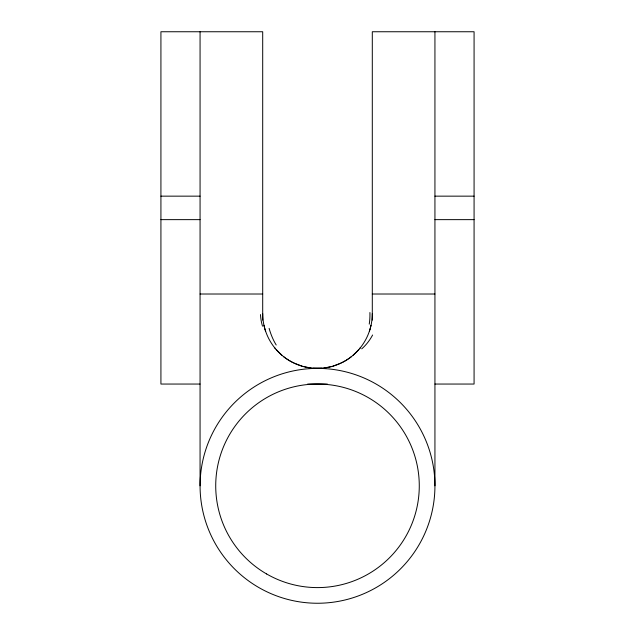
<?xml version="1.0" encoding="UTF-8"?>
<svg xmlns="http://www.w3.org/2000/svg" width="635" height="635" viewBox="0 0 635 635"><rect width="100%" height="100%" fill="white"/><g stroke="black" fill="none" stroke-linecap="round" stroke-linejoin="round"><path stroke-width="0.95" d="M371.038 325.263L370.737 326.588M370.515 327.454L370.038 329.168M369.911 329.589L369.372 331.256M360.616 347.409L359.521 348.758M358.767 349.647L353.187 355.179M351.528 356.545L349.845 357.822M349.004 358.426L346.464 360.108M345.591 360.64L342.043 362.585M341.146 363.022L332.97 366.157M331.137 366.665L332.057 366.419M330.224 366.887L323.826 368.022M322.008 368.205L312.991 368.205M160.925 196.151L200.065 196.151M434.935 196.151L474.075 196.151M160.925 219.639L200.065 219.639M434.935 219.639L474.075 219.639M200.065 294.013L262.699 294.013M372.3 294.013L434.935 294.013M312.364 368.387L322.636 368.387M200.065 384.048L160.925 384.048L160.925 31.75L262.699 31.75L262.699 320.119M307.634 384.048L327.366 384.048M434.935 384.048L474.075 384.048L474.075 31.75L372.3 31.75L372.3 320.119M311.174 368.022L304.776 366.887M302.943 366.419L303.863 366.665M302.03 366.157L293.854 363.022M292.957 362.585L289.409 360.64M288.536 360.108L285.996 358.426M285.155 357.822L283.472 356.545M281.813 355.179L276.233 349.647M275.479 348.758L274.383 347.409M265.628 331.256L265.089 329.589M264.962 329.168L264.485 327.454M264.263 326.588L263.962 325.263M434.935 31.75L434.935 485.815A117.435 117.435 0 0 1 258.786 587.518A117.435 117.435 0 0 1 258.786 384.119A117.435 117.435 0 0 1 434.935 485.815M200.065 31.75L200.065 485.815M372.3 313.587A54.8 54.8 0 0 1 317.5 368.387A54.8 54.8 0 0 1 262.699 313.587M262.501 326.168A85.781 56.372 -44.8 0 1 260.477 314.571M369.911 312.523A85.781 53.261 51 0 1 369.237 324.144M276.201 344.995A122.468 68.747 -64.5 0 1 269.113 328.351M372.602 335.002A122.468 73.446 55.2 0 1 361.72 348.869M266.613 573.961A101.775 101.775 0 0 0 419.275 485.815A101.775 101.775 0 0 0 266.613 397.677A101.775 101.775 0 0 0 266.613 573.961"/></g></svg>
